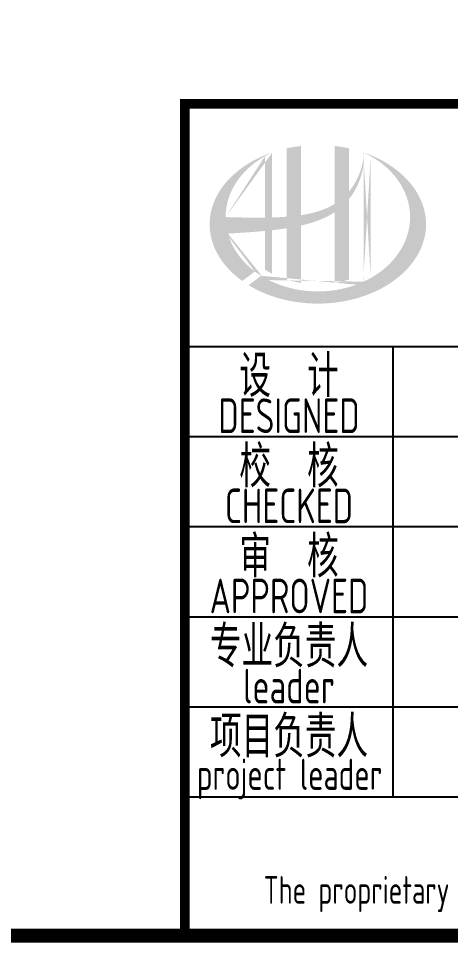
# Model space of a CAD drawing. Extents: x 6250600 to 6678662, y -692028 to -290561.
# Drawn here: x 6441692 to 6444806, y -465433 to -458767 of the extents above; entities that cross this region are included whole.
import ezdxf
from ezdxf.enums import TextEntityAlignment as Align

# ---------------------------------------------------------------- set-up
doc = ezdxf.new("R2010")
doc.units = 0
doc.header["$LTSCALE"] = 1000
doc.header["$MEASUREMENT"] = 0
doc.layers.get('0').update_dxf_attribs({"linetype": 'CONTINUOUS'})
doc.layers.add('PUB_TITLE', color=4, linetype='CONTINUOUS')
doc.styles.add('AHD', font='sceie.shx', dxfattribs={"width": 0.7, "bigfont": 'sceic.shx'})

msp = doc.modelspace()

# ---------------------------------------------------------------- hatches: boundary and pattern name
h = msp.add_hatch(color=256)
edge = h.paths.add_edge_path()
edge.add_spline(control_points=[(6443728.8, -460261), (6443734.9, -460259.6), (6443741, -460258.2), (6443790.1, -460246.3), (6443832.7, -460233.3), (6443907.7, -460202.2), (6443940.6, -460185.3), (6443971.4, -460164.7)], knot_values=[61.629012, 61.629012, 61.629012, 61.629012, 63.330431, 63.330431, 75.353634, 75.353634, 85.398649, 85.398649, 85.398649, 85.398649], degree=3, periodic=0)
edge.add_line((6443971.4, -460164.7), (6443971.4, -460674.9))
edge.add_spline(control_points=[(6443971.4, -460674.9), (6443988.6, -460672.1), (6444005.6, -460668.8), (6444040.4, -460660.7), (6444058.1, -460655.9), (6444075.4, -460650.5)], knot_values=[4.908456, 4.908456, 4.908456, 4.908456, 4.992821, 4.992821, 5.083034, 5.083034, 5.083034, 5.083034], degree=3, periodic=0)
edge.add_line((6444075.4, -460650.5), (6444075.4, -460069))
edge.add_spline(control_points=[(6444075.4, -460069), (6444084.1, -460058.1), (6444092.3, -460046.7), (6444118.4, -460007.1), (6444134, -459977.1), (6444163.3, -459904.3), (6444174.5, -459860.6), (6444179.2, -459815.2), (6444179.3, -459814), (6444179.4, -459812.7)], knot_values=[97.991744, 97.991744, 97.991744, 97.991744, 101.64219, 101.64219, 110.337975, 110.337975, 121.934322, 121.934322, 122.270691, 122.270691, 122.270691, 122.270691], degree=3, periodic=0)
edge.add_line((6444179.4, -459812.7), (6444179.4, -459742.3))
edge.add_spline(control_points=[(6444179.4, -459742.3), (6444179.4, -459749.9), (6444179, -459757.6), (6444178.4, -459765.3)], knot_values=[126.194075, 126.194075, 126.194075, 126.194075, 128.396762, 128.396762, 128.396762, 128.396762], degree=3, periodic=0)
edge.add_spline(control_points=[(6444178.4, -459765.3), (6444178, -459771.5), (6444177.3, -459777.7), (6444176.6, -459783.9)], knot_values=[124.417049, 124.417049, 124.417049, 124.417049, 126.194075, 126.194075, 126.194075, 126.194075], degree=3, periodic=0)
edge.add_spline(control_points=[(6444176.6, -459783.9), (6444175.4, -459793), (6444174, -459802.1), (6444172.2, -459811.2)], knot_values=[121.80529, 121.80529, 121.80529, 121.80529, 124.417049, 124.417049, 124.417049, 124.417049], degree=3, periodic=0)
edge.add_spline(control_points=[(6444172.2, -459811.2), (6444169.8, -459823.4), (6444166.8, -459835.5), (6444163.4, -459847.5)], knot_values=[118.31574, 118.31574, 118.31574, 118.31574, 121.80529, 121.80529, 121.80529, 121.80529], degree=3, periodic=0)
edge.add_spline(control_points=[(6444163.4, -459847.5), (6444159.9, -459859.7), (6444155.8, -459871.7), (6444151.3, -459883.5)], knot_values=[114.795988, 114.795988, 114.795988, 114.795988, 118.31574, 118.31574, 118.31574, 118.31574], degree=3, periodic=0)
edge.add_spline(control_points=[(6444151.3, -459883.5), (6444146.8, -459895.2), (6444141.8, -459906.8), (6444136.4, -459918.1)], knot_values=[111.329641, 111.329641, 111.329641, 111.329641, 114.795988, 114.795988, 114.795988, 114.795988], degree=3, periodic=0)
edge.add_spline(control_points=[(6444136.4, -459918.1), (6444130.8, -459929.7), (6444124.8, -459941), (6444118.4, -459952.1)], knot_values=[107.79529, 107.79529, 107.79529, 107.79529, 111.329641, 111.329641, 111.329641, 111.329641], degree=3, periodic=0)
edge.add_spline(control_points=[(6444118.4, -459952.1), (6444112.1, -459962.9), (6444105.3, -459973.5), (6444098.2, -459983.7)], knot_values=[104.343579, 104.343579, 104.343579, 104.343579, 107.79529, 107.79529, 107.79529, 107.79529], degree=3, periodic=0)
edge.add_spline(control_points=[(6444098.2, -459983.7), (6444091, -459994.1), (6444083.4, -460004.2), (6444075.4, -460013.9)], knot_values=[100.8507, 100.8507, 100.8507, 100.8507, 104.343579, 104.343579, 104.343579, 104.343579], degree=3, periodic=0)
edge.add_line((6444075.4, -460013.9), (6444075.4, -459704.6))
edge.add_spline(control_points=[(6444075.4, -459704.6), (6444041.4, -459697), (6444006.6, -459691.1), (6443971.4, -459687.1)], knot_values=[4.423999, 4.423999, 4.423999, 4.423999, 4.558741, 4.558741, 4.558741, 4.558741], degree=3, periodic=0)
edge.add_line((6443971.4, -459687.1), (6443971.4, -460105.2))
edge.add_spline(control_points=[(6443971.4, -460105.2), (6443899.5, -460149.7), (6443815.3, -460173), (6443728.8, -460186)], knot_values=[63.246215, 63.246215, 63.246215, 63.246215, 87.689124, 87.689124, 87.689124, 87.689124], degree=3, periodic=0)
edge.add_line((6443728.8, -460186), (6443728.8, -459687.1))
edge.add_spline(control_points=[(6443728.8, -459687.1), (6443693.6, -459691.1), (6443658.8, -459697), (6443624.8, -459704.6)], knot_values=[4.866038, 4.866038, 4.866038, 4.866038, 5.000777, 5.000777, 5.000777, 5.000777], degree=3, periodic=0)
edge.add_line((6443624.8, -459704.6), (6443624.8, -460197.4))
edge.add_spline(control_points=[(6443624.8, -460197.4), (6443623.1, -460197.5), (6443588.2, -460200.2), (6443553.5, -460201.9), (6443520.8, -460203)], knot_values=[43.657356, 43.657356, 43.657356, 43.657356, 44.134253, 53.497092, 53.497092, 53.497092, 53.497092], degree=3, periodic=0)
edge.add_line((6443520.8, -460203), (6443520.8, -459733.8))
edge.add_spline(control_points=[(6443520.8, -459733.8), (6443503.7, -459739.7), (6443487, -459746), (6443470.6, -459752.7)], knot_values=[5.14157, 5.14157, 5.14157, 5.14157, 5.212921, 5.212921, 5.212921, 5.212921], degree=3, periodic=0)
edge.add_spline(control_points=[(6443470.6, -459752.7), (6443463.7, -459755.5), (6443456.8, -459758.5), (6443424.6, -459772.6), (6443400.1, -459784.9), (6443376.6, -459798.1)], knot_values=[5.212921, 5.212921, 5.212921, 5.212921, 5.24296, 5.24296, 5.355623, 5.355623, 5.355623, 5.355623], degree=3, periodic=0)
edge.add_spline(control_points=[(6443376.6, -459798.1), (6443361.7, -459806.4), (6443347.3, -459815.2), (6443333.3, -459824.3)], knot_values=[5.355623, 5.355623, 5.355623, 5.355623, 5.426974, 5.426974, 5.426974, 5.426974], degree=3, periodic=0)
edge.add_spline(control_points=[(6443333.3, -459824.3), (6443325.8, -459829.1), (6443318.6, -459834), (6443305.1, -459843.5), (6443298.8, -459848), (6443292.7, -459852.6)], knot_values=[5.426974, 5.426974, 5.426974, 5.426974, 5.464765, 5.464765, 5.498325, 5.498325, 5.498325, 5.498325], degree=3, periodic=0)
edge.add_spline(control_points=[(6443292.7, -459852.6), (6443266.6, -459872.2), (6443242.6, -459893.1), (6443220.7, -459915)], knot_values=[5.498325, 5.498325, 5.498325, 5.498325, 5.641027, 5.641027, 5.641027, 5.641027], degree=3, periodic=0)
edge.add_spline(control_points=[(6443220.7, -459915), (6443213.7, -459922), (6443206.9, -459929.2), (6443186.5, -459951.7), (6443173.6, -459967.6), (6443161.8, -459983.8)], knot_values=[5.641027, 5.641027, 5.641027, 5.641027, 5.686569, 5.686569, 5.783729, 5.783729, 5.783729, 5.783729], degree=3, periodic=0)
edge.add_spline(control_points=[(6443161.8, -459983.8), (6443146.7, -460004.6), (6443133.4, -460025.9), (6443120.3, -460050.9), (6443118.6, -460054.1), (6443117.1, -460057.3)], knot_values=[5.783729, 5.783729, 5.783729, 5.783729, 5.908374, 5.908374, 5.92643, 5.92643, 5.92643, 5.92643], degree=3, periodic=0)
edge.add_spline(control_points=[(6443117.1, -460057.3), (6443104.6, -460082.4), (6443094.6, -460108), (6443087, -460134)], knot_values=[5.92643, 5.92643, 5.92643, 5.92643, 6.069132, 6.069132, 6.069132, 6.069132], degree=3, periodic=0)
edge.add_spline(control_points=[(6443087, -460134), (6443083.8, -460145.1), (6443081.1, -460156.2), (6443075.7, -460182.4), (6443073.4, -460197.4), (6443072, -460212.5)], knot_values=[6.069132, 6.069132, 6.069132, 6.069132, 6.130179, 6.130179, 6.211834, 6.211834, 6.211834, 6.211834], degree=3, periodic=0)
edge.add_spline(control_points=[(6443072, -460212.5), (6443070.7, -460225.7), (6443070.1, -460238.9), (6443070.1, -460252.1)], knot_values=[6.211834, 6.211834, 6.211834, 6.211834, 6.283185, 6.283185, 6.283185, 6.283185], degree=3, periodic=0)
edge.add_spline(control_points=[(6443070.1, -460252.1), (6443070.1, -460261.4), (6443070.4, -460270.7), (6443071.1, -460280)], knot_values=[6.283185, 6.283185, 6.283185, 6.283185, 6.333655, 6.333655, 6.333655, 6.333655], degree=3, periodic=0)
edge.add_spline(control_points=[(6443071.1, -460280), (6443072.3, -460298.7), (6443074.8, -460317.3), (6443078.6, -460335.8)], knot_values=[6.333655, 6.333655, 6.333655, 6.333655, 6.434594, 6.434594, 6.434594, 6.434594], degree=3, periodic=0)
edge.add_spline(control_points=[(6443078.6, -460335.8), (6443078.8, -460337), (6443079.1, -460338.3), (6443083, -460356.7), (6443087.8, -460373.9), (6443093.6, -460390.9)], knot_values=[6.434594, 6.434594, 6.434594, 6.434594, 6.441278, 6.441278, 6.535532, 6.535532, 6.535532, 6.535532], degree=3, periodic=0)
edge.add_spline(control_points=[(6443093.6, -460390.9), (6443099.9, -460409.2), (6443107.4, -460427.2), (6443116.2, -460445)], knot_values=[6.535532, 6.535532, 6.535532, 6.535532, 6.636471, 6.636471, 6.636471, 6.636471], degree=3, periodic=0)
edge.add_spline(control_points=[(6443116.2, -460445), (6443118.4, -460449.5), (6443120.6, -460453.9), (6443130, -460471.6), (6443137.7, -460484.6), (6443146.1, -460497.5)], knot_values=[6.636471, 6.636471, 6.636471, 6.636471, 6.661894, 6.661894, 6.73741, 6.73741, 6.73741, 6.73741], degree=3, periodic=0)
edge.add_spline(control_points=[(6443146.1, -460497.5), (6443157.2, -460514.6), (6443169.6, -460531.4), (6443183.1, -460547.8)], knot_values=[6.73741, 6.73741, 6.73741, 6.73741, 6.838349, 6.838349, 6.838349, 6.838349], degree=3, periodic=0)
edge.add_spline(control_points=[(6443183.1, -460547.8), (6443189.1, -460555), (6443195.2, -460562), (6443209.7, -460578), (6443218.3, -460586.8), (6443227.1, -460595.5)], knot_values=[6.838349, 6.838349, 6.838349, 6.838349, 6.88251, 6.88251, 6.939288, 6.939288, 6.939288, 6.939288], degree=3, periodic=0)
edge.add_spline(control_points=[(6443227.1, -460595.5), (6443242.9, -460610.8), (6443259.8, -460625.7), (6443277.7, -460639.9)], knot_values=[6.939288, 6.939288, 6.939288, 6.939288, 7.040227, 7.040227, 7.040227, 7.040227], degree=3, periodic=0)
edge.add_spline(control_points=[(6443277.7, -460639.9), (6443286.6, -460647), (6443295.8, -460653.9), (6443305.3, -460660.7)], knot_values=[7.040227, 7.040227, 7.040227, 7.040227, 7.090696, 7.090696, 7.090696, 7.090696], degree=3, periodic=0)
edge.add_line((6443305.3, -460660.7), (6443396.4, -460592.3))
edge.add_ellipse((6443850.1, -460200.1), major_axis=(665, 0), ratio=0.806676, start_angle=192.81901, end_angle=226.98533, ccw=False)
edge.add_spline(control_points=[(6443201.6, -460319.1), (6443225.7, -460317.6), (6443249.8, -460316.1), (6443338.4, -460310.6), (6443403.3, -460306.3), (6443468.8, -460300)], knot_values=[11.398263, 11.398263, 11.398263, 11.398263, 18.40729, 18.40729, 37.18094, 37.18094, 37.18094, 37.18094], degree=3, periodic=0)
edge.add_line((6443468.8, -460300), (6443468.8, -460579))
edge.add_spline(control_points=[(6443468.8, -460579), (6443472.3, -460581.3), (6443475.9, -460583.5), (6443492.9, -460593.7), (6443506.6, -460601.3), (6443520.8, -460608.4)], knot_values=[4.049945, 4.049945, 4.049945, 4.049945, 4.072021, 4.072021, 4.153257, 4.153257, 4.153257, 4.153257], degree=3, periodic=0)
edge.add_line((6443520.8, -460608.4), (6443520.8, -460294.5))
edge.add_spline(control_points=[(6443520.8, -460294.5), (6443553, -460290.9), (6443585.3, -460286.6), (6443620.2, -460281.2), (6443622.5, -460280.9), (6443624.8, -460280.5)], knot_values=[42.135009, 42.135009, 42.135009, 42.135009, 51.307228, 51.307228, 51.948574, 51.948574, 51.948574, 51.948574], degree=3, periodic=0)
edge.add_line((6443624.8, -460280.5), (6443624.8, -460650.5))
edge.add_spline(control_points=[(6443624.8, -460650.5), (6443658.4, -460661), (6443693.3, -460669.2), (6443728.8, -460674.9)], knot_values=[4.34174, 4.34174, 4.34174, 4.34174, 4.516316, 4.516316, 4.516316, 4.516316], degree=3, periodic=0)
edge.add_line((6443728.8, -460674.9), (6443728.8, -460261))
edge = h.paths.add_edge_path(flags=16)
edge.add_ellipse((6443850.1, -460200.1), major_axis=(665, 0), ratio=0.806676, start_angle=124.98746, end_angle=179.99898, ccw=False)
edge.add_line((6443468.8, -459760.5), (6443468.8, -460204.1))
edge.add_spline(control_points=[(6443468.8, -460204.1), (6443373.4, -460205.5), (6443279.5, -460202.4), (6443185.1, -460200)], knot_values=[11.27373, 11.27373, 11.27373, 11.27373, 38.687513, 38.687513, 38.687513, 38.687513], degree=3, periodic=0)
edge = h.paths.add_edge_path()
edge.add_spline(control_points=[(6443351.3, -460691.2), (6443382.3, -460710.2), (6443415.5, -460727.5), (6443500.1, -460764.7), (6443553.4, -460782.5), (6443664.1, -460809.1), (6443721.6, -460817.8), (6443837.7, -460825.6), (6443896.4, -460824.6), (6444011.9, -460813.2), (6444068.8, -460802.6), (6444177.8, -460772.6), (6444230, -460753.1), (6444326.9, -460706.2), (6444371.6, -460678.8), (6444451.6, -460617.9), (6444486.8, -460584.3), (6444546.1, -460512.8), (6444570.2, -460475), (6444606.6, -460396.8), (6444618.9, -460356.6), (6444631.5, -460275.4), (6444631.7, -460234.4), (6444620.3, -460153), (6444608.5, -460112.5), (6444572.9, -460033.7), (6444549.1, -459995.5), (6444490.2, -459923.3), (6444455.2, -459889.4), (6444375.4, -459827.7), (6444330.6, -459800), (6444249.5, -459760.3), (6444215.1, -459746.1), (6444179.4, -459733.8)], knot_values=[0.886421, 0.886421, 0.886421, 0.886421, 1.040557, 1.040557, 1.261172, 1.261172, 1.481788, 1.481788, 1.702404, 1.702404, 1.92302, 1.92302, 2.143636, 2.143636, 2.364252, 2.364252, 2.584868, 2.584868, 2.805484, 2.805484, 3.026099, 3.026099, 3.246715, 3.246715, 3.46852, 3.46852, 3.690325, 3.690325, 3.91213, 3.91213, 4.133935, 4.133935, 4.283209, 4.283209, 4.283209, 4.283209], degree=3, periodic=0)
edge.add_line((6444179.4, -459733.8), (6444179.4, -459733.9))
edge.add_spline(control_points=[(6444179.4, -459734), (6444179.5, -459736.7), (6444179.5, -459739.5), (6444179.4, -459742.3)], knot_values=[128.396762, 128.396762, 128.396762, 128.396762, 129.192193, 129.192193, 129.192193, 129.192193], degree=3, periodic=0)
edge.add_line((6444179.4, -459742.3), (6444179.4, -460666.1))
edge.add_ellipse((6443850.1, -460200.1), major_axis=(665, 0), ratio=0.806676, start_angle=232.10542, end_angle=299.68334, ccw=False)
edge.add_line((6443441.6, -460623.4), (6443351.3, -460691.2))
edge = h.paths.add_edge_path(flags=16)
edge.add_ellipse((6443850.1, -460200.1), major_axis=(665, 0), ratio=0.806676, start_angle=304.98746, end_angle=415.01211, ccw=False)
edge.add_line((6444231.4, -460639.6), (6444231.4, -459760.5))
h = msp.add_hatch(color=256)
edge = h.paths.add_edge_path()
edge.add_spline(control_points=[(6443728.8, -460261), (6443734.9, -460259.6), (6443741, -460258.2), (6443790.1, -460246.3), (6443832.7, -460233.3), (6443907.7, -460202.2), (6443940.6, -460185.3), (6443971.4, -460164.7)], knot_values=[61.629012, 61.629012, 61.629012, 61.629012, 63.330431, 63.330431, 75.353634, 75.353634, 85.398649, 85.398649, 85.398649, 85.398649], degree=3, periodic=0)
edge.add_line((6443971.4, -460164.7), (6443971.4, -460674.9))
edge.add_spline(control_points=[(6443971.4, -460674.9), (6443988.6, -460672.1), (6444005.6, -460668.8), (6444040.4, -460660.7), (6444058.1, -460655.9), (6444075.4, -460650.5)], knot_values=[4.908456, 4.908456, 4.908456, 4.908456, 4.992821, 4.992821, 5.083034, 5.083034, 5.083034, 5.083034], degree=3, periodic=0)
edge.add_line((6444075.4, -460650.5), (6444075.4, -460069))
edge.add_spline(control_points=[(6444075.4, -460069), (6444084.1, -460058.1), (6444092.3, -460046.7), (6444118.4, -460007.1), (6444134, -459977.1), (6444163.3, -459904.3), (6444174.5, -459860.6), (6444179.2, -459815.2), (6444179.3, -459814), (6444179.4, -459812.7)], knot_values=[97.991744, 97.991744, 97.991744, 97.991744, 101.64219, 101.64219, 110.337975, 110.337975, 121.934322, 121.934322, 122.270691, 122.270691, 122.270691, 122.270691], degree=3, periodic=0)
edge.add_line((6444179.4, -459812.7), (6444179.4, -459742.3))
edge.add_spline(control_points=[(6444179.4, -459742.3), (6444179.4, -459749.9), (6444179, -459757.6), (6444178.4, -459765.3)], knot_values=[126.194075, 126.194075, 126.194075, 126.194075, 128.396762, 128.396762, 128.396762, 128.396762], degree=3, periodic=0)
edge.add_spline(control_points=[(6444178.4, -459765.3), (6444178, -459771.5), (6444177.3, -459777.7), (6444176.6, -459783.9)], knot_values=[124.417049, 124.417049, 124.417049, 124.417049, 126.194075, 126.194075, 126.194075, 126.194075], degree=3, periodic=0)
edge.add_spline(control_points=[(6444176.6, -459783.9), (6444175.4, -459793), (6444174, -459802.1), (6444172.2, -459811.2)], knot_values=[121.80529, 121.80529, 121.80529, 121.80529, 124.417049, 124.417049, 124.417049, 124.417049], degree=3, periodic=0)
edge.add_spline(control_points=[(6444172.2, -459811.2), (6444169.8, -459823.4), (6444166.8, -459835.5), (6444163.4, -459847.5)], knot_values=[118.31574, 118.31574, 118.31574, 118.31574, 121.80529, 121.80529, 121.80529, 121.80529], degree=3, periodic=0)
edge.add_spline(control_points=[(6444163.4, -459847.5), (6444159.9, -459859.7), (6444155.8, -459871.7), (6444151.3, -459883.5)], knot_values=[114.795988, 114.795988, 114.795988, 114.795988, 118.31574, 118.31574, 118.31574, 118.31574], degree=3, periodic=0)
edge.add_spline(control_points=[(6444151.3, -459883.5), (6444146.8, -459895.2), (6444141.8, -459906.8), (6444136.4, -459918.1)], knot_values=[111.329641, 111.329641, 111.329641, 111.329641, 114.795988, 114.795988, 114.795988, 114.795988], degree=3, periodic=0)
edge.add_spline(control_points=[(6444136.4, -459918.1), (6444130.8, -459929.7), (6444124.8, -459941), (6444118.4, -459952.1)], knot_values=[107.79529, 107.79529, 107.79529, 107.79529, 111.329641, 111.329641, 111.329641, 111.329641], degree=3, periodic=0)
edge.add_spline(control_points=[(6444118.4, -459952.1), (6444112.1, -459962.9), (6444105.3, -459973.5), (6444098.2, -459983.7)], knot_values=[104.343579, 104.343579, 104.343579, 104.343579, 107.79529, 107.79529, 107.79529, 107.79529], degree=3, periodic=0)
edge.add_spline(control_points=[(6444098.2, -459983.7), (6444091, -459994.1), (6444083.4, -460004.2), (6444075.4, -460013.9)], knot_values=[100.8507, 100.8507, 100.8507, 100.8507, 104.343579, 104.343579, 104.343579, 104.343579], degree=3, periodic=0)
edge.add_line((6444075.4, -460013.9), (6444075.4, -459704.6))
edge.add_spline(control_points=[(6444075.4, -459704.6), (6444041.4, -459697), (6444006.6, -459691.1), (6443971.4, -459687.1)], knot_values=[4.423999, 4.423999, 4.423999, 4.423999, 4.558741, 4.558741, 4.558741, 4.558741], degree=3, periodic=0)
edge.add_line((6443971.4, -459687.1), (6443971.4, -460105.2))
edge.add_spline(control_points=[(6443971.4, -460105.2), (6443899.5, -460149.7), (6443815.3, -460173), (6443728.8, -460186)], knot_values=[63.246215, 63.246215, 63.246215, 63.246215, 87.689124, 87.689124, 87.689124, 87.689124], degree=3, periodic=0)
edge.add_line((6443728.8, -460186), (6443728.8, -459687.1))
edge.add_spline(control_points=[(6443728.8, -459687.1), (6443693.6, -459691.1), (6443658.8, -459697), (6443624.8, -459704.6)], knot_values=[4.866038, 4.866038, 4.866038, 4.866038, 5.000777, 5.000777, 5.000777, 5.000777], degree=3, periodic=0)
edge.add_line((6443624.8, -459704.6), (6443624.8, -460197.4))
edge.add_spline(control_points=[(6443624.8, -460197.4), (6443623.1, -460197.5), (6443588.2, -460200.2), (6443553.5, -460201.9), (6443520.8, -460203)], knot_values=[43.657356, 43.657356, 43.657356, 43.657356, 44.134253, 53.497092, 53.497092, 53.497092, 53.497092], degree=3, periodic=0)
edge.add_line((6443520.8, -460203), (6443520.8, -459733.8))
edge.add_spline(control_points=[(6443520.8, -459733.8), (6443503.7, -459739.7), (6443487, -459746), (6443470.6, -459752.7)], knot_values=[5.14157, 5.14157, 5.14157, 5.14157, 5.212921, 5.212921, 5.212921, 5.212921], degree=3, periodic=0)
edge.add_spline(control_points=[(6443470.6, -459752.7), (6443463.7, -459755.5), (6443456.8, -459758.5), (6443424.6, -459772.6), (6443400.1, -459784.9), (6443376.6, -459798.1)], knot_values=[5.212921, 5.212921, 5.212921, 5.212921, 5.24296, 5.24296, 5.355623, 5.355623, 5.355623, 5.355623], degree=3, periodic=0)
edge.add_spline(control_points=[(6443376.6, -459798.1), (6443361.7, -459806.4), (6443347.3, -459815.2), (6443333.3, -459824.3)], knot_values=[5.355623, 5.355623, 5.355623, 5.355623, 5.426974, 5.426974, 5.426974, 5.426974], degree=3, periodic=0)
edge.add_spline(control_points=[(6443333.3, -459824.3), (6443325.8, -459829.1), (6443318.6, -459834), (6443305.1, -459843.5), (6443298.8, -459848), (6443292.7, -459852.6)], knot_values=[5.426974, 5.426974, 5.426974, 5.426974, 5.464765, 5.464765, 5.498325, 5.498325, 5.498325, 5.498325], degree=3, periodic=0)
edge.add_spline(control_points=[(6443292.7, -459852.6), (6443266.6, -459872.2), (6443242.6, -459893.1), (6443220.7, -459915)], knot_values=[5.498325, 5.498325, 5.498325, 5.498325, 5.641027, 5.641027, 5.641027, 5.641027], degree=3, periodic=0)
edge.add_spline(control_points=[(6443220.7, -459915), (6443213.7, -459922), (6443206.9, -459929.2), (6443186.5, -459951.7), (6443173.6, -459967.6), (6443161.8, -459983.8)], knot_values=[5.641027, 5.641027, 5.641027, 5.641027, 5.686569, 5.686569, 5.783729, 5.783729, 5.783729, 5.783729], degree=3, periodic=0)
edge.add_spline(control_points=[(6443161.8, -459983.8), (6443146.7, -460004.6), (6443133.4, -460025.9), (6443120.3, -460050.9), (6443118.6, -460054.1), (6443117.1, -460057.3)], knot_values=[5.783729, 5.783729, 5.783729, 5.783729, 5.908374, 5.908374, 5.92643, 5.92643, 5.92643, 5.92643], degree=3, periodic=0)
edge.add_spline(control_points=[(6443117.1, -460057.3), (6443104.6, -460082.4), (6443094.6, -460108), (6443087, -460134)], knot_values=[5.92643, 5.92643, 5.92643, 5.92643, 6.069132, 6.069132, 6.069132, 6.069132], degree=3, periodic=0)
edge.add_spline(control_points=[(6443087, -460134), (6443083.8, -460145.1), (6443081.1, -460156.2), (6443075.7, -460182.4), (6443073.4, -460197.4), (6443072, -460212.5)], knot_values=[6.069132, 6.069132, 6.069132, 6.069132, 6.130179, 6.130179, 6.211834, 6.211834, 6.211834, 6.211834], degree=3, periodic=0)
edge.add_spline(control_points=[(6443072, -460212.5), (6443070.7, -460225.7), (6443070.1, -460238.9), (6443070.1, -460252.1)], knot_values=[6.211834, 6.211834, 6.211834, 6.211834, 6.283185, 6.283185, 6.283185, 6.283185], degree=3, periodic=0)
edge.add_spline(control_points=[(6443070.1, -460252.1), (6443070.1, -460261.4), (6443070.4, -460270.7), (6443071.1, -460280)], knot_values=[6.283185, 6.283185, 6.283185, 6.283185, 6.333655, 6.333655, 6.333655, 6.333655], degree=3, periodic=0)
edge.add_spline(control_points=[(6443071.1, -460280), (6443072.3, -460298.7), (6443074.8, -460317.3), (6443078.6, -460335.8)], knot_values=[6.333655, 6.333655, 6.333655, 6.333655, 6.434594, 6.434594, 6.434594, 6.434594], degree=3, periodic=0)
edge.add_spline(control_points=[(6443078.6, -460335.8), (6443078.8, -460337), (6443079.1, -460338.3), (6443083, -460356.7), (6443087.8, -460373.9), (6443093.6, -460390.9)], knot_values=[6.434594, 6.434594, 6.434594, 6.434594, 6.441278, 6.441278, 6.535532, 6.535532, 6.535532, 6.535532], degree=3, periodic=0)
edge.add_spline(control_points=[(6443093.6, -460390.9), (6443099.9, -460409.2), (6443107.4, -460427.2), (6443116.2, -460445)], knot_values=[6.535532, 6.535532, 6.535532, 6.535532, 6.636471, 6.636471, 6.636471, 6.636471], degree=3, periodic=0)
edge.add_spline(control_points=[(6443116.2, -460445), (6443118.4, -460449.5), (6443120.6, -460453.9), (6443130, -460471.6), (6443137.7, -460484.6), (6443146.1, -460497.5)], knot_values=[6.636471, 6.636471, 6.636471, 6.636471, 6.661894, 6.661894, 6.73741, 6.73741, 6.73741, 6.73741], degree=3, periodic=0)
edge.add_spline(control_points=[(6443146.1, -460497.5), (6443157.2, -460514.6), (6443169.6, -460531.4), (6443183.1, -460547.8)], knot_values=[6.73741, 6.73741, 6.73741, 6.73741, 6.838349, 6.838349, 6.838349, 6.838349], degree=3, periodic=0)
edge.add_spline(control_points=[(6443183.1, -460547.8), (6443189.1, -460555), (6443195.2, -460562), (6443209.7, -460578), (6443218.3, -460586.8), (6443227.1, -460595.5)], knot_values=[6.838349, 6.838349, 6.838349, 6.838349, 6.88251, 6.88251, 6.939288, 6.939288, 6.939288, 6.939288], degree=3, periodic=0)
edge.add_spline(control_points=[(6443227.1, -460595.5), (6443242.9, -460610.8), (6443259.8, -460625.7), (6443277.7, -460639.9)], knot_values=[6.939288, 6.939288, 6.939288, 6.939288, 7.040227, 7.040227, 7.040227, 7.040227], degree=3, periodic=0)
edge.add_spline(control_points=[(6443277.7, -460639.9), (6443286.6, -460647), (6443295.8, -460653.9), (6443305.3, -460660.7)], knot_values=[7.040227, 7.040227, 7.040227, 7.040227, 7.090696, 7.090696, 7.090696, 7.090696], degree=3, periodic=0)
edge.add_line((6443305.3, -460660.7), (6443396.4, -460592.3))
edge.add_ellipse((6443850.1, -460200.1), major_axis=(665, 0), ratio=0.806676, start_angle=192.81901, end_angle=226.98533, ccw=False)
edge.add_spline(control_points=[(6443201.6, -460319.1), (6443225.7, -460317.6), (6443249.8, -460316.1), (6443338.4, -460310.6), (6443403.3, -460306.3), (6443468.8, -460300)], knot_values=[11.398263, 11.398263, 11.398263, 11.398263, 18.40729, 18.40729, 37.18094, 37.18094, 37.18094, 37.18094], degree=3, periodic=0)
edge.add_line((6443468.8, -460300), (6443468.8, -460579))
edge.add_spline(control_points=[(6443468.8, -460579), (6443472.3, -460581.3), (6443475.9, -460583.5), (6443492.9, -460593.7), (6443506.6, -460601.3), (6443520.8, -460608.4)], knot_values=[4.049945, 4.049945, 4.049945, 4.049945, 4.072021, 4.072021, 4.153257, 4.153257, 4.153257, 4.153257], degree=3, periodic=0)
edge.add_line((6443520.8, -460608.4), (6443520.8, -460294.5))
edge.add_spline(control_points=[(6443520.8, -460294.5), (6443553, -460290.9), (6443585.3, -460286.6), (6443620.2, -460281.2), (6443622.5, -460280.9), (6443624.8, -460280.5)], knot_values=[42.135009, 42.135009, 42.135009, 42.135009, 51.307228, 51.307228, 51.948574, 51.948574, 51.948574, 51.948574], degree=3, periodic=0)
edge.add_line((6443624.8, -460280.5), (6443624.8, -460650.5))
edge.add_spline(control_points=[(6443624.8, -460650.5), (6443658.4, -460661), (6443693.3, -460669.2), (6443728.8, -460674.9)], knot_values=[4.34174, 4.34174, 4.34174, 4.34174, 4.516316, 4.516316, 4.516316, 4.516316], degree=3, periodic=0)
edge.add_line((6443728.8, -460674.9), (6443728.8, -460261))
edge = h.paths.add_edge_path(flags=16)
edge.add_ellipse((6443850.1, -460200.1), major_axis=(665, 0), ratio=0.806676, start_angle=124.98746, end_angle=179.99898, ccw=False)
edge.add_line((6443468.8, -459760.5), (6443468.8, -460204.1))
edge.add_spline(control_points=[(6443468.8, -460204.1), (6443373.4, -460205.5), (6443279.5, -460202.4), (6443185.1, -460200)], knot_values=[11.27373, 11.27373, 11.27373, 11.27373, 38.687513, 38.687513, 38.687513, 38.687513], degree=3, periodic=0)
edge = h.paths.add_edge_path()
edge.add_spline(control_points=[(6443351.3, -460691.2), (6443382.3, -460710.2), (6443415.5, -460727.5), (6443500.1, -460764.7), (6443553.4, -460782.5), (6443664.1, -460809.1), (6443721.6, -460817.8), (6443837.7, -460825.6), (6443896.4, -460824.6), (6444011.9, -460813.2), (6444068.8, -460802.6), (6444177.8, -460772.6), (6444230, -460753.1), (6444326.9, -460706.2), (6444371.6, -460678.8), (6444451.6, -460617.9), (6444486.8, -460584.3), (6444546.1, -460512.8), (6444570.2, -460475), (6444606.6, -460396.8), (6444618.9, -460356.6), (6444631.5, -460275.4), (6444631.7, -460234.4), (6444620.3, -460153), (6444608.5, -460112.5), (6444572.9, -460033.7), (6444549.1, -459995.5), (6444490.2, -459923.3), (6444455.2, -459889.4), (6444375.4, -459827.7), (6444330.6, -459800), (6444249.5, -459760.3), (6444215.1, -459746.1), (6444179.4, -459733.8)], knot_values=[0.886421, 0.886421, 0.886421, 0.886421, 1.040557, 1.040557, 1.261172, 1.261172, 1.481788, 1.481788, 1.702404, 1.702404, 1.92302, 1.92302, 2.143636, 2.143636, 2.364252, 2.364252, 2.584868, 2.584868, 2.805484, 2.805484, 3.026099, 3.026099, 3.246715, 3.246715, 3.46852, 3.46852, 3.690325, 3.690325, 3.91213, 3.91213, 4.133935, 4.133935, 4.283209, 4.283209, 4.283209, 4.283209], degree=3, periodic=0)
edge.add_line((6444179.4, -459733.8), (6444179.4, -459733.9))
edge.add_spline(control_points=[(6444179.4, -459734), (6444179.5, -459736.7), (6444179.5, -459739.5), (6444179.4, -459742.3)], knot_values=[128.396762, 128.396762, 128.396762, 128.396762, 129.192193, 129.192193, 129.192193, 129.192193], degree=3, periodic=0)
edge.add_line((6444179.4, -459742.3), (6444179.4, -460666.1))
edge.add_ellipse((6443850.1, -460200.1), major_axis=(665, 0), ratio=0.806676, start_angle=232.10542, end_angle=299.68334, ccw=False)
edge.add_line((6443441.6, -460623.4), (6443351.3, -460691.2))
edge = h.paths.add_edge_path(flags=16)
edge.add_ellipse((6443850.1, -460200.1), major_axis=(665, 0), ratio=0.806676, start_angle=304.98746, end_angle=415.01211, ccw=False)
edge.add_line((6444231.4, -460639.6), (6444231.4, -459760.5))

# ---------------------------------------------------------------- linework, layer by layer
for p, q in [((6442892.3, -461132.7), (6460892.3, -461132.7)), ((6444392.3, -464382.7), (6444392.3, -461132.7)), ((6442892.3, -461782.7), (6448392.3, -461782.7)), ((6442892.3, -462432.7), (6448392.3, -462432.7)), ((6442892.3, -463082.7), (6448392.3, -463082.7)), ((6442892.3, -463732.7), (6460892.3, -463732.7)), ((6442892.3, -464382.7), (6460892.3, -464382.7)), ((6442892.3, -465382.7), (6460892.3, -465382.7))]:
    msp.add_line(p, q)
msp.add_lwpolyline([(6460892.3, -459382.7, 70, 70, 0), (6442892.3, -459382.7, 70, 70, 0), (6442892.3, -465382.7, 0, 0, 0)], format="xyseb")
at = {"const_width": 70}
msp.add_lwpolyline([(6442892.3, -459382.7), (6442892.3, -465382.7)], dxfattribs=at)
at = {"layer": 'PUB_TITLE', "color": 4, "const_width": 100}
msp.add_lwpolyline([(6404992.3, -465382.7), (6460892.3, -465382.7), (6460892.3, -425382.7), (6404992.3, -425382.7)], close=True, dxfattribs=at)

# ---------------------------------------------------------------- texts
at = {"style": 'AHD', "width": 0.8}
for s, height, p in [('设  计', 300, (6443642.3, -461332.7)), ('设  计', 300, (6443642.3, -461332.7)), ('DESIGNED', 250, (6443642.3, -461632.7)), ('DESIGNED', 250, (6443642.3, -461632.7)), ('校  核', 300, (6443642.3, -461982.7)), ('校  核', 300, (6443642.3, -461982.7)), ('CHECKED', 250, (6443642.3, -462282.7)), ('CHECKED', 250, (6443642.3, -462282.7)), ('审  核', 300, (6443642.3, -462632.7)), ('审  核', 300, (6443642.3, -462632.7)), ('APPROVED', 250, (6443642.3, -462932.7)), ('APPROVED', 250, (6443642.3, -462932.7)), ('专业负责人', 300, (6443642.3, -463282.7)), ('leader', 250, (6443642.3, -463582.7)), ('项目负责人', 300, (6443642.3, -463932.7)), ('project leader', 225, (6443646.3, -464252.7)), ('The proprietary right of this document belongs to Anhui Huadong Chemical And Medical Engineering  Co.,Ltd.  and any replication or transfer to the 3rd. side is forbidden without its permission. ', 200, (6451892.3, -465082.7)), ('The proprietary right of this document belongs to Anhui Huadong Chemical And Medical Engineering  Co.,Ltd.  and any replication or transfer to the 3rd. side is forbidden without its permission. ', 200, (6451892.3, -465082.7))]:
    msp.add_text(s, height=height, dxfattribs=at).set_placement(p, align=Align.MIDDLE)

doc.saveas('drawing.dxf')
